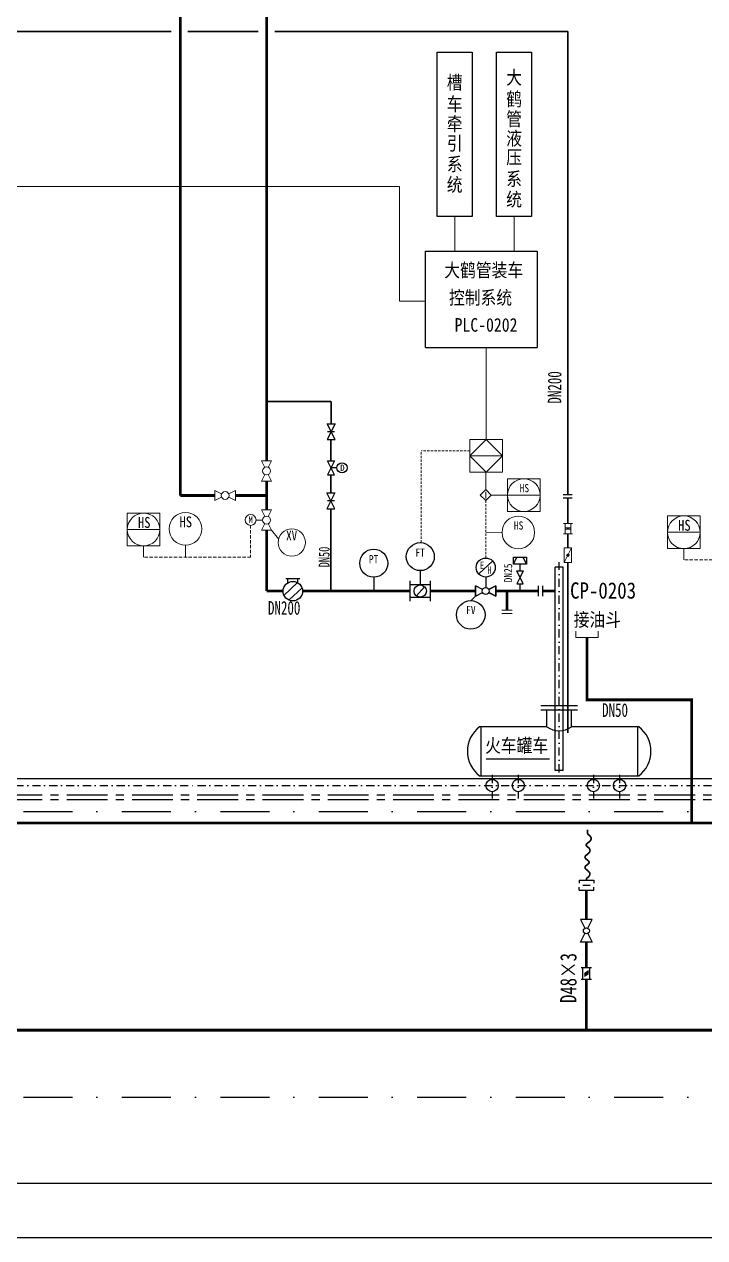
# Model space of a CAD drawing. Header units: millimetres. Extents: x 36820 to 41163, y -3485 to -2358.
# Drawn here: x 38201.8 to 38326.9, y -3073.8 to -2850.8 of the extents above; entities that cross this region are included whole.
import ezdxf
from ezdxf.enums import TextEntityAlignment as Align

# ---------------------------------------------------------------- set-up
doc = ezdxf.new("R2010")
doc.units = ezdxf.units.MM
doc.header["$LTSCALE"] = 6
for name, pattern in [('CENTER', [2, 1.25, -0.25, 0.25, -0.25]), ('CENTER2', [28.575, 19.05, -3.175, 3.175, -3.175]), ('DASHDOT', [1, 0.5, -0.25, 0, -0.25]), ('DASHDOT2', [0.5, 0.25, -0.125, 0, -0.125]), ('HIDDEN', [0.375, 0.25, -0.125])]:
    doc.linetypes.add(name, pattern=pattern)
for name, color, linetype in [('bc', 7, 'Continuous'), ('BDWG', 7, 'Continuous'), ('BZC', 7, 'Continuous'), ('DEVICE', 4, 'Continuous'), ('gd', 7, 'CENTER2'), ('SBC', 6, 'Continuous'), ('阀门', 4, 'Continuous')]:
    doc.layers.add(name, color=color, linetype=linetype)
doc.styles.add('HT', font='simplex.shx', dxfattribs={"width": 0.75})
doc.styles.add('HZ', font='', dxfattribs={"width": 0.8})
doc.styles.add('HZTXT', font='', dxfattribs={"width": 0.8})
doc.styles.add('ST', font='')
doc.styles.get("Standard").update_dxf_attribs({"font": ''})
doc.styles.get('HZ').set_extended_font_data('NSimSun')
doc.styles.get('HZTXT').set_extended_font_data('NSimSun')
doc.styles.get('ST').set_extended_font_data('SimSun')
doc.styles.get('Standard').set_extended_font_data('NSimSun')
doc.linetypes.add('FENCELINE1', pattern='A,6.35,-2.54,[133,ltypeshp.shx,S=2.54,R=0,X=-2.54,Y=0],-2.54,25.4', length=36.83)

# ---------------------------------------------------------------- blocks, each defined once
blk = doc.blocks.new('16')
at = {"color": 2}
for p, q in [((-3, -1.5), (3, 1.5)), ((-3, 1.5), (-3, -1.5)), ((0, 0), (-3, 1.5)), ((3, 1.5), (3, -1.5)), ((3, -1.5), (0, 0))]:
    blk.add_line(p, q, dxfattribs=at)
blk = doc.blocks.new('F15')
for p, q in [((-2.5, 1.25), (-0.59, 0.3)), ((-2.5, -1.25), (-2.5, 1.25)), ((2.5, 1.25), (0.59, 0.3)), ((2.5, -1.25), (2.5, 1.25)), ((-0.59, -0.3), (-2.5, -1.25)), ((0.59, -0.3), (2.5, -1.25))]:
    blk.add_line(p, q)
blk.add_circle((0, 0), 0.661)

msp = doc.modelspace()

# ---------------------------------------------------------------- hatches: boundary and pattern name
at = {"lineweight": 13}
msp.add_hatch(color=256, dxfattribs=at).paths.add_polyline_path([(38301.673, -2943.377), (38301.793, -2943.377), (38301.793, -2943.617), (38301.673, -2943.617)])

# ---------------------------------------------------------------- linework, layer by layer
for p, q in [((38283.71, -2930.111), (38286.71, -2927.111)), ((38286.71, -2927.111), (38289.71, -2930.111)), ((38289.71, -2930.111), (38283.71, -2930.111)), ((38286.71, -2933.111), (38283.71, -2930.111)), ((38289.71, -2930.111), (38286.71, -2933.111)), ((38287.619, -2937.328), (38290.619, -2937.334)), ((38290.619, -2937.334), (38296.619, -2937.344)), ((38226.724, -2943.657), (38220.724, -2943.657)), ((38302.273, -2943.377), (38301.193, -2943.377)), ((38302.273, -2943.617), (38301.193, -2943.617)), ((38301.673, -2943.617), (38301.673, -2943.377)), ((38301.793, -2943.617), (38301.793, -2943.377)), ((38286.607, -2944.18), (38289.607, -2944.185)), ((38326.029, -2944.178), (38320.029, -2944.178)), ((38223.724, -2948.737), (38223.724, -2946.657)), ((38231.418, -2948.738), (38231.418, -2946.54)), ((38323.029, -2949.259), (38323.029, -2947.178))]:
    msp.add_line(p, q, dxfattribs=at)
at = {"linetype": 'HIDDEN', "lineweight": 13, "ltscale": 0.3}
for p, q in [((38274.733, -2946.076), (38274.733, -2929.194)), ((38283.71, -2929.194), (38274.733, -2929.194)), ((38286.611, -2948.9), (38286.611, -2938.319))]:
    msp.add_line(p, q, dxfattribs=at)
at = {"color": 7, "lineweight": 13}
for p, q in [((38245.993, -2932.242), (38245.382, -2931.02)), ((38245.382, -2931.02), (38245.993, -2932.242)), ((38245.993, -2932.242), (38245.382, -2931.02)), ((38245.382, -2931.02), (38247.257, -2931.02)), ((38247.257, -2931.02), (38245.382, -2931.02)), ((38245.382, -2931.02), (38247.257, -2931.02)), ((38247.257, -2931.02), (38246.645, -2932.242)), ((38246.645, -2932.242), (38247.257, -2931.02)), ((38247.257, -2931.02), (38246.645, -2932.242)), ((38245.382, -2934.77), (38245.993, -2933.548)), ((38245.993, -2933.548), (38245.382, -2934.77)), ((38245.993, -2933.548), (38245.382, -2934.77)), ((38245.382, -2934.77), (38247.257, -2934.77)), ((38247.257, -2934.77), (38245.382, -2934.77)), ((38245.382, -2934.77), (38247.257, -2934.77)), ((38246.645, -2933.548), (38247.257, -2934.77)), ((38247.257, -2934.77), (38246.645, -2933.548)), ((38247.257, -2934.77), (38246.645, -2933.548)), ((38236.842, -2936.475), (38238.064, -2937.086)), ((38238.064, -2937.086), (38236.842, -2936.475)), ((38236.842, -2936.475), (38236.842, -2938.35)), ((38236.842, -2938.35), (38236.842, -2936.475)), ((38236.842, -2936.475), (38236.842, -2938.35)), ((38238.064, -2937.086), (38236.842, -2936.475)), ((38239.369, -2937.086), (38240.592, -2936.475)), ((38240.592, -2936.475), (38239.369, -2937.086)), ((38239.369, -2937.086), (38240.592, -2936.475)), ((38240.592, -2936.475), (38240.592, -2938.35)), ((38240.592, -2938.35), (38240.592, -2936.475)), ((38240.592, -2936.475), (38240.592, -2938.35)), ((38238.064, -2937.739), (38236.842, -2938.35)), ((38236.842, -2938.35), (38238.064, -2937.739)), ((38236.842, -2938.35), (38238.064, -2937.739)), ((38240.592, -2938.35), (38239.369, -2937.739)), ((38239.369, -2937.739), (38240.592, -2938.35)), ((38240.592, -2938.35), (38239.369, -2937.739)), ((38245.993, -2941.278), (38245.382, -2940.056)), ((38245.382, -2940.056), (38245.993, -2941.278)), ((38245.993, -2941.278), (38245.382, -2940.056)), ((38245.382, -2940.056), (38247.257, -2940.056)), ((38247.257, -2940.056), (38245.382, -2940.056)), ((38245.382, -2940.056), (38247.257, -2940.056)), ((38247.257, -2940.056), (38246.645, -2941.278)), ((38246.645, -2941.278), (38247.257, -2940.056)), ((38247.257, -2940.056), (38246.645, -2941.278)), ((38244.455, -2941.931), (38245.586, -2941.931)), ((38245.382, -2943.806), (38245.993, -2942.584)), ((38245.993, -2942.584), (38245.382, -2943.806)), ((38245.993, -2942.584), (38245.382, -2943.806)), ((38246.645, -2942.584), (38247.257, -2943.806)), ((38247.257, -2943.806), (38246.645, -2942.584)), ((38247.257, -2943.806), (38246.645, -2942.584)), ((38300.923, -2942.552), (38302.543, -2942.552)), ((38301.193, -2942.552), (38301.193, -2944.442)), ((38302.273, -2942.552), (38302.273, -2944.442)), ((38245.382, -2943.806), (38247.257, -2943.806)), ((38247.257, -2943.806), (38245.382, -2943.806)), ((38245.382, -2943.806), (38247.257, -2943.806)), ((38302.543, -2944.442), (38300.923, -2944.442)), ((38289.604, -2958.457), (38291.479, -2958.457)), ((38291.479, -2958.457), (38289.604, -2958.457)), ((38289.604, -2958.457), (38291.479, -2958.457)), ((38289.604, -2959.11), (38291.479, -2959.11)), ((38291.479, -2959.11), (38289.604, -2959.11)), ((38289.604, -2959.11), (38291.479, -2959.11))]:
    msp.add_line(p, q, dxfattribs=at)
at = {"lineweight": -3}
for p, q in [((38258.809, -2933.627), (38257.515, -2931.037)), ((38258.809, -2931.037), (38257.515, -2933.627)), ((38257.515, -2931.037), (38258.809, -2931.037)), ((38259.247, -2932.332), (38258.162, -2932.332)), ((38257.515, -2933.627), (38258.809, -2933.627))]:
    msp.add_line(p, q, dxfattribs=at)
for p, q in [((38302.527, -2937.316), (38300.855, -2937.316)), ((38302.527, -2937.316), (38300.855, -2937.316)), ((38302.527, -2937.916), (38300.855, -2937.916)), ((38302.527, -2937.916), (38300.855, -2937.916)), ((38291.718, -2948.753), (38294.113, -2948.753)), ((38291.718, -2950.006), (38291.718, -2948.753)), ((38294.113, -2950.006), (38291.718, -2950.006)), ((38291.747, -2950.006), (38292.311, -2948.773)), ((38292.916, -2951.228), (38292.916, -2950.006)), ((38294.113, -2950.006), (38293.51, -2948.773)), ((38294.113, -2948.753), (38294.113, -2950.006)), ((38299.372, -2987.976), (38299.372, -2950.603)), ((38300.872, -2950.603), (38299.372, -2950.603)), ((38300.872, -2987.976), (38300.872, -2950.603)), ((38292.916, -2954.969), (38292.916, -2953.628)), ((38297.872, -2979.926), (38297.872, -2976.842)), ((38302.372, -2979.926), (38302.372, -2976.842)), ((38300.872, -2987.976), (38299.372, -2987.976))]:
    msp.add_line(p, q)
at = {"linetype": 'HIDDEN', "lineweight": 13, "ltscale": 0.4}
for p, q in [((38243.398, -2942.905), (38243.398, -2948.738)), ((38243.398, -2948.738), (38223.724, -2948.737)), ((38342.703, -2949.259), (38323.029, -2949.259))]:
    msp.add_line(p, q, dxfattribs=at)
at = {"color": 7, "lineweight": -3}
msp.add_line((38285.35, -2951.833), (38287.872, -2949.47), dxfattribs=at)
at = {"linetype": 'DASHDOT2'}
for p, q in [((38300.122, -2988.303), (38300.122, -2949.692)), ((38287.783, -2988.755), (38287.783, -2993.115)), ((38292.605, -2988.755), (38292.605, -2993.115)), ((38306.401, -2988.755), (38306.401, -2993.115)), ((38311.223, -2988.755), (38311.223, -2993.115)), ((38110.267, -2990.724), (38223.368, -2990.724)), ((38224.235, -2990.724), (38233.383, -2990.724)), ((38233.637, -2990.724), (38361.631, -2990.724))]:
    msp.add_line(p, q, dxfattribs=at)
at = {"color": 6}
for p, q in [((38249.893, -2952.674), (38252.457, -2952.674)), ((38250.229, -2953.457), (38250.229, -2952.674)), ((38252.083, -2953.457), (38252.083, -2952.674)), ((38252.027, -2953.424), (38249.526, -2955.761)), ((38252.852, -2954.398), (38250.441, -2956.651))]:
    msp.add_line(p, q, dxfattribs=at)
at = {"color": 7}
for p, q in [((38266.026, -2952.437), (38266.026, -2954.974)), ((38274.582, -2951.226), (38274.582, -2953.85)), ((38286.611, -2952.403), (38286.611, -2954.325)), ((38284.736, -2954.035), (38284.736, -2955.91)), ((38284.736, -2955.91), (38284.736, -2954.035)), ((38284.736, -2954.035), (38284.736, -2955.91)), ((38286.031, -2954.683), (38284.736, -2954.035)), ((38287.19, -2954.683), (38288.486, -2954.035)), ((38287.264, -2954.646), (38288.486, -2954.035)), ((38288.486, -2954.035), (38287.264, -2954.646)), ((38288.486, -2954.035), (38288.486, -2955.91)), ((38288.486, -2955.91), (38288.486, -2954.035)), ((38288.486, -2954.035), (38288.486, -2955.91)), ((38296.271, -2954.035), (38296.271, -2955.91)), ((38297.034, -2954.035), (38297.034, -2955.91)), ((38284.736, -2955.91), (38286.031, -2955.262)), ((38288.486, -2955.91), (38287.19, -2955.262)), ((38288.486, -2955.91), (38287.264, -2955.299)), ((38287.264, -2955.299), (38288.486, -2955.91)), ((38303.764, -3008.126), (38306.464, -3008.126)), ((38303.764, -3009.926), (38306.464, -3009.926)), ((38304.439, -3009.026), (38305.789, -3009.026)), ((38304.15, -3024.139), (38306.079, -3024.139)), ((38304.472, -3026.389), (38304.472, -3024.139)), ((38304.768, -3025.239), (38305.479, -3024.699)), ((38304.768, -3025.509), (38305.479, -3024.969)), ((38304.768, -3025.779), (38305.479, -3025.239)), ((38305.757, -3026.389), (38305.757, -3024.139)), ((38306.079, -3026.389), (38304.15, -3026.389))]:
    msp.add_line(p, q, dxfattribs=at)
at = {"color": 5, "lineweight": 13, "ltscale": 2}
for p, q in [((38303.197, -2962.358), (38303.197, -2963.483)), ((38303.197, -2963.483), (38307.284, -2963.483)), ((38305.24, -2963.483), (38305.24, -2974.97)), ((38307.284, -2963.483), (38307.284, -2962.358))]:
    msp.add_line(p, q, dxfattribs=at)
at = {"color": 5, "lineweight": 13, "ltscale": 3}
msp.add_line((38305.24, -2974.97), (38320.201, -2974.97), dxfattribs=at)
at = {"linetype": 'DASHDOT', "ltscale": 3}
for p, q in [((37676.739, -2995.483), (38540.176, -2995.483)), ((37676.739, -3047.995), (38540.176, -3047.995))]:
    msp.add_line(p, q, dxfattribs=at)
at = {"ltscale": 100}
for p, q in [((38303.764, -3008.126), (38303.764, -3008.674)), ((38306.464, -3008.126), (38306.464, -3008.674)), ((38303.764, -3009.926), (38303.764, -3009.378)), ((38306.464, -3009.926), (38306.464, -3009.378))]:
    msp.add_line(p, q, dxfattribs=at)
at = {"color": 6, "const_width": 0.5}
for points in [[(38230.473, -2937.413), (38230.472, -2768.194)], [(38236.842, -2937.413), (38230.473, -2937.413)], [(38246.319, -2937.413), (38240.592, -2937.413)]]:
    msp.add_lwpolyline(points, dxfattribs=at)
at = {"color": 200, "lineweight": 13, "const_width": 0.3}
for points in [[(38169.145, -2852.12), (38228.819, -2852.12)], [(38231.819, -2852.12), (38244.819, -2852.12)], [(38239.819, -2852.12), (38244.819, -2852.12)], [(38247.819, -2852.12), (38301.733, -2852.12)], [(38301.733, -2937.316), (38301.733, -2852.12)], [(38301.733, -2942.552), (38301.733, -2937.916)], [(38301.733, -2944.445), (38301.733, -2947.045)], [(38301.733, -2981.042), (38301.733, -2949.75)]]:
    msp.add_lwpolyline(points, dxfattribs=at)
at = {"lineweight": 13}
for points in [[(38283.71, -2933.111), (38289.71, -2933.111), (38289.71, -2927.111), (38283.71, -2927.111)], [(38290.614, -2940.334), (38296.614, -2940.344), (38296.625, -2934.344), (38290.625, -2934.334)], [(38285.618, -2937.326), (38286.618, -2936.326), (38287.618, -2937.326), (38286.618, -2938.326)], [(38226.724, -2946.657), (38226.724, -2940.657), (38220.724, -2940.657), (38220.724, -2946.657)], [(38326.029, -2947.178), (38326.029, -2941.178), (38320.029, -2941.178), (38320.029, -2947.178)]]:
    msp.add_lwpolyline(points, close=True, dxfattribs=at)
at = {"lineweight": 13, "const_width": 0.3}
msp.add_lwpolyline([(38301.883, -2948.397, 1), (38301.583, -2948.397, 1)], format="xyb", close=True, dxfattribs=at)
at = {"color": 150, "const_width": 0.5}
msp.add_lwpolyline([(38290.542, -2954.985), (38290.542, -2958.457)], dxfattribs=at)
at = {"color": 7, "const_width": 0.25}
msp.add_lwpolyline([(38298.346, -2985.844), (38286.658, -2985.844)], dxfattribs=at)
at = {"color": 0}
msp.add_lwpolyline([(38305.114, -3008.126, 0.316, 0.3, -0.0379426), (38305.109, -3008.05, 0.3, 0.3, 0), (38305.109, -3008.059, 0.3, 0.3, -0.2365615), (38305.309, -3007.658, 0.3, 0.3, 0), (38305.303, -3007.663, 0.3, 0.3, 0.0310381), (38305.492, -3007.503, 0.3, 0.3, 0.1086408), (38305.731, -3007.145, 0.3, 0.3, 0.2061202), (38305.717, -3006.75, 0.3, 0.3, 0), (38305.713, -3006.741, 0.3, 0.3, 0.0765131), (38305.627, -3006.614, 0.3, 0.3, 0), (38305.505, -3006.482, 0.3, 0.3, 0.0323966), (38305.458, -3006.437, 0.3, 0.3, 0), (38305.253, -3006.266, 0.3, 0.3, 0.0016007), (38305.25, -3006.264, 0.3, 0.3, 0), (38305.067, -3006.114, 0.3, 0.3, -0.0384067), (38305.012, -3006.06, 0.3, 0.3, 0), (38304.972, -3006.016, 0.3, 0.3, -0.1193037), (38304.861, -3005.808, 0.3, 0.3, 0), (38304.867, -3005.83, 0.3, 0.3, -0.1493723), (38304.872, -3005.713, 0.3, 0.3, 0), (38304.891, -3005.657, 0.3, 0.3, -0.0888694), (38304.926, -3005.596, 0.3, 0.3, 0), (38305.01, -3005.494, 0.3, 0.3, -0.0400206), (38305.033, -3005.471, 0.3, 0.3, 0), (38305.173, -3005.349, 0.3, 0.3, -0.0126876), (38305.181, -3005.343, 0.3, 0.3, 0), (38305.342, -3005.216, 0.3, 0.3, 0.0086193), (38305.347, -3005.212, 0.3, 0.3, 0), (38305.486, -3005.094, 0.3, 0.3, 0.0377728), (38305.508, -3005.073, 0.3, 0.3, 0), (38305.583, -3004.987, 0.3, 0.3, 0.2452653), (38305.627, -3004.807, 0.3, 0.3, 0.1384576), (38305.492, -3004.571, 0.3, 0.3, 0.0179216), (38305.482, -3004.562, 0.3, 0.3, 0), (38305.347, -3004.447, 0.3, 0.3, 0.0085446), (38305.342, -3004.443, 0.3, 0.3, 0), (38305.181, -3004.314, 0.3, 0.3, -0.0125773), (38305.173, -3004.308, 0.3, 0.3, 0), (38305.033, -3004.184, 0.3, 0.3, -0.0396681), (38305.011, -3004.161, 0.3, 0.3, 0), (38304.926, -3004.059, 0.3, 0.3, -0.0882057), (38304.891, -3003.998, 0.3, 0.3, 0), (38304.871, -3003.941, 0.3, 0.3, -0.149265), (38304.867, -3003.825, 0.3, 0.3, 0), (38304.879, -3003.776, 0.3, 0.3, -0.1201032), (38304.924, -3003.693, 0.3, 0.3, 0), (38305.027, -3003.578, 0.3, 0.3, -0.0384216), (38305.049, -3003.557, 0.3, 0.3, 0), (38305.251, -3003.392, 0.3, 0.3, 0.002187), (38305.252, -3003.391, 0.3, 0.3, 0), (38305.472, -3003.208, 0.3, 0.3, 0.0334294), (38305.492, -3003.19, 0.3, 0.3, 0), (38305.659, -3003.009, 0.3, 0.3, 0.0773653), (38305.693, -3002.957, 0.3, 0.3, 0), (38305.769, -3002.793, 0.3, 0.3, 0.1311695), (38305.787, -3002.691, 0.3, 0.3, 0), (38305.773, -3002.523, 0.3, 0.3, 0.1280529), (38305.739, -3002.428, 0.3, 0.3, 0), (38305.575, -3002.186, 0.3, 0.3, 0.0773053), (38305.533, -3002.141, 0.3, 0.3, 0), (38305.214, -3001.891, 0.3, 0.3, -0.1426026), (38305.052, -3001.664, 0.3, 0.3, 0), (38305.08, -3001.744, 0.3, 0.3, -0.149265), (38305.075, -3001.627, 0.3, 0.3, 0), (38305.088, -3001.579, 0.3, 0.3, -0.1201032), (38305.132, -3001.496, 0.3, 0.3, 0), (38305.236, -3001.381, 0.3, 0.3, -0.0384216), (38305.258, -3001.36, 0.3, 0.3, 0), (38305.459, -3001.195, 0.3, 0.3, 0.002187), (38305.461, -3001.194, 0.3, 0.3, 0), (38305.681, -3001.011, 0.3, 0.3, 0.0334294), (38305.7, -3000.993, 0.3, 0.3, 0), (38305.867, -3000.812, 0.3, 0.3, 0.0773653), (38305.901, -3000.76, 0.3, 0.3, 0), (38305.978, -3000.596, 0.3, 0.3, 0.1311695), (38305.996, -3000.494, 0.3, 0.3, 0), (38305.981, -3000.326, 0.3, 0.3, 0.1280529), (38305.947, -3000.231, 0.3, 0.3, 0), (38305.783, -2999.989, 0.3, 0.3, 0.0773053), (38305.741, -2999.944, 0.3, 0.3, 0), (38305.508, -2999.761, 0.3, 0.3, -0.230172), (38305.317, -2999.368, 0.3, 0.3, 0), (38305.317, -2998.843, 0.3, 0.3, 0)], format="xyseb", dxfattribs=at)
at = {"lineweight": 13}
for centre, radius in [((38246.319, -2932.895), 0.73), ((38293.619, -2937.339), 3), ((38238.717, -2937.413), 0.73), ((38223.724, -2943.657), 3), ((38231.418, -2943.54), 3), ((38243.398, -2941.905), 1), ((38246.319, -2941.931), 0.73), ((38292.607, -2944.191), 3), ((38323.029, -2944.178), 3), ((38250.954, -2946.045), 2.5)]:
    msp.add_circle(centre, radius, dxfattribs=at)
at = {"lineweight": -3}
msp.add_circle((38260.192, -2932.332), 0.944, dxfattribs=at)
for centre, radius in [((38266.026, -2949.859), 2.577), ((38274.582, -2948.649), 2.577), ((38283.865, -2959.352), 2.625), ((38287.783, -2990.724), 1.125), ((38292.605, -2990.724), 1.125), ((38306.401, -2990.724), 1.125), ((38311.223, -2990.724), 1.125)]:
    msp.add_circle(centre, radius)
at = {"color": 7, "lineweight": -3}
msp.add_circle((38286.611, -2950.651), 1.752, dxfattribs=at)
at = {"color": 6}
msp.add_circle((38251.156, -2954.999), 1.799, dxfattribs=at)
msp.add_arc((38300.122, -2976.831), 3.826, 233.9844, 306.0156)
at = {"layer": 'bc', "color": 2, "linetype": 'Continuous', "lineweight": 13, "ltscale": 0.13}
for p, q in [((38280.913, -2886.119), (38280.913, -2892.494)), ((38291.836, -2886.119), (38291.836, -2892.494))]:
    msp.add_line(p, q, dxfattribs=at)
at = {"layer": 'bc', "color": 0, "linetype": 'Continuous', "lineweight": 13, "ltscale": 0.13}
msp.add_line((38247.257, -2943.806), (38248.543, -2945.383), dxfattribs=at)
at = {"layer": 'bc', "color": 0, "linetype": 'Continuous', "ltscale": 0.13}
msp.add_line((38284.736, -2955.91), (38283.917, -2956.727), dxfattribs=at)
at = {"layer": 'bc', "color": 2, "linetype": 'Continuous', "ltscale": 0.13}
msp.add_lwpolyline([(37472.334, -2479.821), (38802.086, -2479.821), (38802.086, -3073.821), (37472.334, -3073.821)], close=True, dxfattribs=at)
msp.add_lwpolyline([(37472.334, -2479.821), (38802.086, -2479.821), (38802.086, -3073.821), (37472.334, -3073.821)], close=True, dxfattribs=at)
msp.add_lwpolyline([(37472.334, -2479.821), (38802.086, -2479.821), (38802.086, -3073.821), (37472.334, -3073.821)], close=True, dxfattribs=at)
at = {"layer": 'bc', "color": 2, "linetype": 'Continuous', "ltscale": 0.13, "const_width": 0.3}
msp.add_lwpolyline([(37497.334, -2489.821), (38792.086, -2489.821), (38792.086, -3063.821), (37497.334, -3063.821)], close=True, dxfattribs=at)
msp.add_lwpolyline([(37497.334, -2489.821), (38792.086, -2489.821), (38792.086, -3063.821), (37497.334, -3063.821)], close=True, dxfattribs=at)
msp.add_lwpolyline([(37497.334, -2489.821), (38792.086, -2489.821), (38792.086, -3063.821), (37497.334, -3063.821)], close=True, dxfattribs=at)
at = {"layer": 'bc', "color": 0, "linetype": 'Continuous', "ltscale": 0.13}
msp.add_circle((38286.611, -2954.973), 0.648, dxfattribs=at)
at = {"layer": 'BDWG', "color": 7}
for p, q in [((38303.497, -2976.092), (38296.747, -2976.092)), ((38303.497, -2976.842), (38296.747, -2976.842)), ((38297.872, -2979.926), (38285.497, -2979.926)), ((38285.722, -2979.926), (38285.722, -2988.926)), ((38314.747, -2979.926), (38302.372, -2979.926)), ((38314.522, -2979.926), (38314.522, -2988.926)), ((38197.59, -2989.439), (38338.072, -2989.439)), ((38285.497, -2988.926), (38314.747, -2988.926))]:
    msp.add_line(p, q, dxfattribs=at)
at = {"layer": 'BDWG', "color": 7, "linetype": 'CENTER'}
for p, q in [((38197.59, -2992.415), (38338.072, -2992.415)), ((38197.59, -2993.259), (38338.072, -2993.259))]:
    msp.add_line(p, q, dxfattribs=at)
at = {"layer": 'BDWG', "color": 7}
msp.add_lwpolyline([(38285.497, -2979.926, 0.5), (38285.497, -2988.926, 0.5)], format="xyb", dxfattribs=at)
msp.add_arc((38311.372, -2984.426), 5.625, 306.86996, 53.13004, dxfattribs=at)
at = {"layer": 'BZC', "linetype": 'FENCELINE1', "lineweight": 13, "ltscale": 0.02}
for p, q in [((38270.769, -2880.631), (38154.016, -2880.631)), ((38270.769, -2880.631), (38270.769, -2901.722)), ((38270.769, -2901.722), (38275.572, -2901.722)), ((38286.703, -2927.111), (38286.703, -2910.209))]:
    msp.add_line(p, q, dxfattribs=at)
at = {"layer": 'BZC', "linetype": 'FENCELINE1', "lineweight": 13, "ltscale": 0.01}
msp.add_line((38286.611, -2936.333), (38286.611, -2933.111), dxfattribs=at)
at = {"layer": 'BZC', "linetype": 'HIDDEN', "lineweight": 13}
msp.add_line((38244.397, -2941.931), (38245.586, -2941.931), dxfattribs=at)
at = {"layer": 'BZC', "color": 0, "lineweight": 13}
for p, q in [((38302.409, -2947.045), (38301.057, -2949.75)), ((38301.057, -2947.045), (38302.409, -2947.045)), ((38301.057, -2947.045), (38301.057, -2949.75)), ((38302.409, -2947.045), (38302.409, -2949.75)), ((38301.057, -2949.75), (38302.409, -2949.75))]:
    msp.add_line(p, q, dxfattribs=at)
at = {"layer": 'BZC', "linetype": 'HIDDEN'}
msp.add_line((38286.611, -2952.403), (38286.611, -2954.24), dxfattribs=at)
at = {"layer": 'BZC', "color": 7}
for p, q in [((38272.707, -2956.849), (38272.707, -2953.099)), ((38276.457, -2953.849), (38272.707, -2953.849)), ((38275.367, -2954.168), (38273.906, -2955.873)), ((38276.457, -2956.849), (38276.457, -2953.099)), ((38272.707, -2956.099), (38276.457, -2956.099))]:
    msp.add_line(p, q, dxfattribs=at)
at = {"layer": 'BZC', "color": 230, "const_width": 0.5}
for points in [[(38246.319, -2804.758), (38246.319, -2931.02)], [(38246.319, -2934.77), (38246.319, -2940.056)], [(38246.319, -2943.806), (38246.319, -2954.977)]]:
    msp.add_lwpolyline(points, dxfattribs=at)
at = {"layer": 'BZC', "color": 30, "const_width": 0.5}
for points in [[(38246.319, -2954.977), (38249.357, -2954.975)], [(38252.955, -2954.974), (38272.707, -2954.974)], [(38276.457, -2954.974), (38284.736, -2954.973)], [(38288.486, -2954.971), (38296.271, -2954.967)], [(38297.034, -2954.966), (38299.372, -2954.965)]]:
    msp.add_lwpolyline(points, dxfattribs=at)
at = {"layer": 'BZC', "color": 7}
msp.add_lwpolyline([(38275.367, -2954.168, 0, 0.3, 0), (38274.762, -2954.873, 0.3, 0.3, 0)], format="xyseb", dxfattribs=at)
at = {"layer": 'BZC', "const_width": 0.5}
for points in [[(38324.487, -2997.614), (38324.487, -2974.97), (38305.24, -2974.97), (38305.24, -2963.484)], [(38523.401, -2997.614), (37743.63, -2997.614)], [(38305.114, -3015.32), (38305.114, -3009.926)], [(38305.114, -3024.139), (38305.114, -3019.52)], [(38305.114, -3035.674), (38305.114, -3026.389)], [(37751.902, -3035.674), (38508.314, -3035.674)]]:
    msp.add_lwpolyline(points, dxfattribs=at)
at = {"layer": 'BZC', "color": 7}
msp.add_circle((38274.582, -2954.967), 1.125, dxfattribs=at)
at = {"layer": 'gd', "color": 4, "linetype": 'Continuous'}
for p, q in [((38277.698, -2855.937), (38284.127, -2855.937)), ((38277.698, -2886.119), (38277.698, -2855.937)), ((38284.127, -2855.937), (38284.127, -2886.119)), ((38288.621, -2855.937), (38295.051, -2855.937)), ((38288.621, -2886.119), (38288.621, -2855.937)), ((38295.051, -2855.937), (38295.051, -2886.119)), ((38284.127, -2886.119), (38277.698, -2886.119)), ((38295.051, -2886.119), (38288.621, -2886.119)), ((38275.572, -2892.527), (38296.075, -2892.494)), ((38275.572, -2910.209), (38275.572, -2892.527)), ((38296.075, -2892.494), (38296.075, -2910.209)), ((38275.572, -2910.209), (38296.075, -2910.209))]:
    msp.add_line(p, q, dxfattribs=at)
at = {"layer": 'SBC', "color": 230, "ltscale": 2}
for p, q in [((38258.91, -2924.215), (38257.447, -2927.141)), ((38258.91, -2927.141), (38257.447, -2924.215)), ((38257.447, -2924.215), (38258.91, -2924.215)), ((38258.842, -2925.71), (38257.53, -2925.71)), ((38258.894, -2936.914), (38257.43, -2939.841)), ((38258.894, -2939.841), (38257.43, -2936.914)), ((38257.43, -2936.914), (38258.894, -2936.914)), ((38258.818, -2938.378), (38257.506, -2938.378))]:
    msp.add_line(p, q, dxfattribs=at)
at = {"layer": 'SBC', "color": 230}
for p, q in [((38257.447, -2927.141), (38258.91, -2927.141)), ((38257.43, -2939.841), (38258.894, -2939.841))]:
    msp.add_line(p, q, dxfattribs=at)
at = {"layer": 'SBC', "color": 230, "ltscale": 2, "const_width": 0.3}
for points in [[(38258.178, -2920.114), (38246.319, -2920.114)], [(38258.178, -2920.114), (38258.178, -2924.215)], [(38258.162, -2927.141), (38258.162, -2931.037)], [(38258.162, -2933.627), (38258.162, -2936.914)], [(38258.162, -2939.841), (38258.162, -2954.975)]]:
    msp.add_lwpolyline(points, dxfattribs=at)

# ---------------------------------------------------------------- block references
at = {"layer": 'BZC', "xscale": 0.8400000035762787, "yscale": 0.8400000035762787, "zscale": 0.84, "rotation": 90}
msp.add_blockref('F15', (38305.114, -3017.42), dxfattribs=at)
at = {"layer": '阀门', "xscale": 0.4000000000000909, "yscale": 0.4000000000000909, "zscale": 0.4, "rotation": 90}
msp.add_blockref('16', (38292.916, -2952.428), dxfattribs=at)

# ---------------------------------------------------------------- texts
at = {"lineweight": -3}
msp.add_text('D', height=1.176, dxfattribs=at).set_placement((38259.868, -2932.898))
at = {"lineweight": -3, "style": 'HT', "width": 0.75}
msp.add_text('I', height=1.25, rotation=180, dxfattribs=at).set_placement((38286.632, -2937.357), align=Align.MIDDLE)
at = {"style": 'HZTXT', "width": 0.85}
for s, p in [('HS', (38292.853, -2936.807)), ('HS', (38291.79, -2943.679)), ('FT', (38273.697, -2948.653)), ('PT', (38265.14, -2949.863))]:
    msp.add_text(s, height=1.5, dxfattribs=at).set_placement(p)
at = {"lineweight": -3}
msp.add_text('M', height=1.2, rotation=359.78537, dxfattribs=at).set_placement((38242.989, -2942.468))
at = {"color": 154, "style": 'HZTXT', "width": 0.7}
msp.add_text('DN50', height=2, rotation=90.03478, dxfattribs=at).set_placement((38257.909, -2950.626))
at = {"lineweight": -3, "style": 'HZTXT', "width": 0.8}
for s, p in [('E', (38285.926, -2950.246)), ('H', (38287.311, -2951.146))]:
    msp.add_text(s, height=1.4, dxfattribs=at).set_placement(p, align=Align.MIDDLE)
at = {"lineweight": 13, "style": 'HZTXT', "width": 0.85}
msp.add_text('DN25', height=1.5, rotation=90, dxfattribs=at).set_placement((38291.474, -2953.379))
at = {"lineweight": 13, "style": 'HZ', "width": 0.85}
for s, height, p in [('CP-0203', 3, (38302.118, -2956.369)), ('接油斗', 2.5, (38302.78, -2961.472))]:
    msp.add_text(s, height=height, dxfattribs=at).set_placement(p)
at = {"style": 'HZTXT', "width": 0.85}
msp.add_text('FV', height=1.5, dxfattribs=at).set_placement((38283.881, -2958.453), align=Align.MIDDLE)
at = {"lineweight": 13, "style": 'HZ', "width": 0.85}
msp.add_text('火车罐车', height=2.5, dxfattribs=at).set_placement((38292.292, -2983.315), align=Align.MIDDLE)
at = {"color": 30, "style": 'HZTXT', "width": 0.75}
msp.add_text('D48×3', height=3, rotation=89.96522, dxfattribs=at).set_placement((38303.298, -3030.682))
at = {"layer": 'BZC', "color": 0, "style": 'HZTXT', "width": 0.7}
for s, rotation, p in [('DN200', 89.96522, (38300.518, -2920.527)), ('DN200', 359.96522, (38246.585, -2959.318)), ('DN50', 359.96522, (38308.008, -2978.096))]:
    msp.add_text(s, height=2.5, rotation=rotation, dxfattribs=at).set_placement(p)
at = {"layer": 'DEVICE', "color": 7, "lineweight": 13, "style": 'ST', "width": 0.85}
for s, p in [('大', (38290.38, -2861.848)), ('槽', (38279.456, -2862.752)), ('鹤', (38290.38, -2865.804)), ('车', (38279.456, -2866.709)), ('牵', (38279.456, -2870.374)), ('管', (38290.38, -2869.469)), ('液', (38290.38, -2873.046)), ('引', (38279.456, -2873.951)), ('压', (38290.38, -2876.474)), ('系', (38279.456, -2877.77)), ('统', (38279.456, -2881.536)), ('系', (38290.38, -2880.484)), ('统', (38290.38, -2884.25)), ('大鹤管装车', (38278.99, -2897.255)), ('控制系统', (38279.861, -2902.298)), ('PLC-0202', (38280.888, -2907.305))]:
    msp.add_text(s, height=2.5, dxfattribs=at).set_placement(p)
at = {"layer": 'DEVICE', "color": 0, "lineweight": 13, "width": 0.85}
for p in [(38222.675, -2943.364), (38230.319, -2943.247), (38321.98, -2943.886)]:
    msp.add_text('HS', height=2, dxfattribs=at).set_placement(p)
msp.add_text('XV', height=1.75, rotation=0.21463, dxfattribs=at).set_placement((38249.924, -2945.653))

doc.saveas('drawing.dxf')
